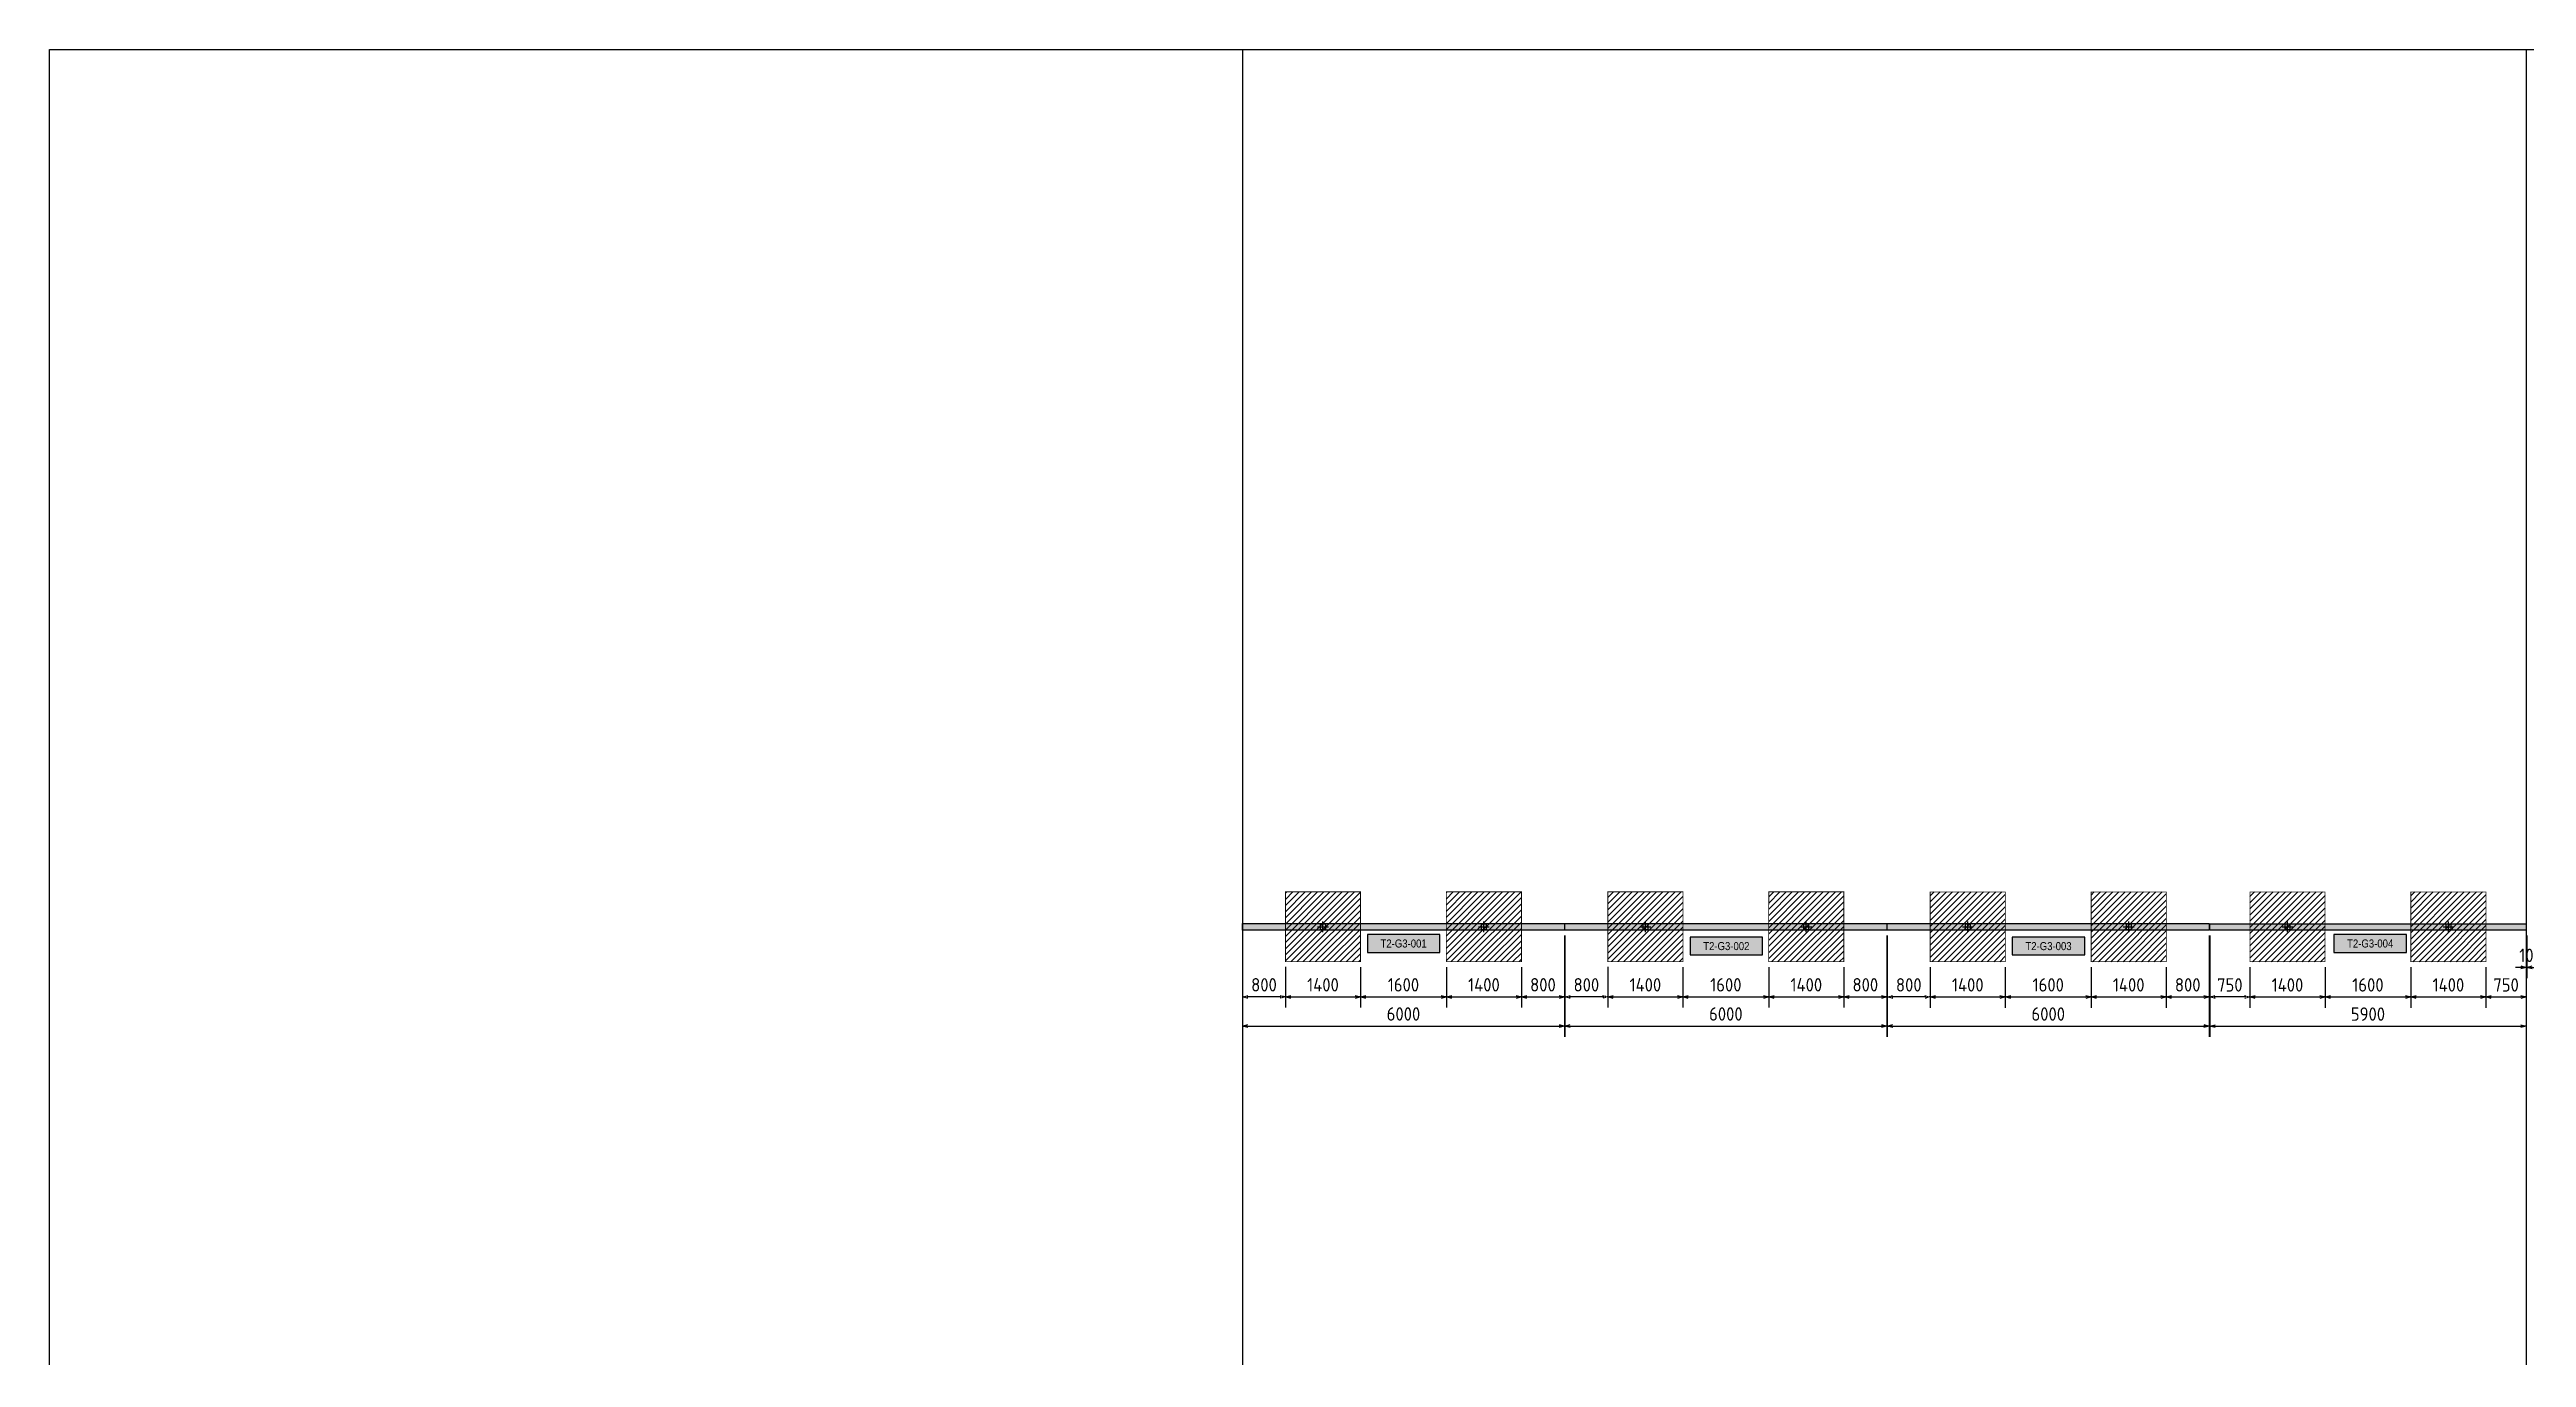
# Model space of a CAD drawing. Header units: centimetres. Extents: x -6122352 to 7132207, y -1694241 to 1947892.
# Drawn here: x 3537686 to 3583861, y 818283 to 842660 of the extents above; entities that cross this region are included whole.
import ezdxf
from ezdxf.enums import TextEntityAlignment as Align

# ---------------------------------------------------------------- set-up
doc = ezdxf.new("R2010")
doc.units = ezdxf.units.CM
doc.header["$MEASUREMENT"] = 0
doc.header["$PDMODE"] = 66
doc.header["$PDSIZE"] = 100
doc.linetypes.add('2. HG-ST XR COL 3A (5V 7V 9V 11V - GF (4M & 5D-E)$0$HIDDEN', pattern=[0.375, 0.25, -0.125])
for name, color, linetype in [('@MI-FOOTINGS', 7, 'Continuous'), ('@MI-TYPE-01', 30, 'Continuous'), ('@MI-TYPE-02', 6, 'Continuous'), ('PANEL-TAGS', 7, 'Continuous')]:
    doc.layers.add(name, color=color, linetype=linetype)
doc.styles.add('PANELTAG_STYLE', font='arial.ttf')
doc.styles.add('Schueco-BEMSTIL', font='isocpeur.ttf', dxfattribs={"width": 0.9})
doc.dimstyles.new('MI- JWC-TXT-2.5 MM', dxfattribs={"dimscale": 1.5, "dimtxt": 2.5, "dimasz": 1, "dimexe": 2, "dimexo": 1, "dimgap": 1, "dimtad": 1, "dimdec": 0, "dimdsep": 46, "dimtxsty": 'Schueco-BEMSTIL', "dimblk": 'OPEN30', "dimcen": 0, "dimdle": 2, "dimclrd": 140, "dimclre": 8, "dimclrt": 40, "dimadec": 0, "dimazin": 2, "dimtfac": 1, "dimtdec": 0, "dimtix": 1, "dimtmove": 2, "dimatfit": 3, "dimldrblk": 'OPEN', "dimfxl": 2, "dimlwd": -1, "dimlwe": -1, "dimarcsym": 0})

# ---------------------------------------------------------------- blocks, each defined once
blk = doc.blocks.new('T2-FOOTING PLAN')
at = {"layer": '@MI-FOOTINGS', "transparency": 33554679}
h = blk.add_hatch(dxfattribs=at)
h.set_pattern_fill('ANSI31', color=8, scale=650)
h.paths.add_polyline_path([(-700, 650), (700, 650), (700, -650), (-700, -650)])
at = {"layer": '@MI-FOOTINGS', "color": 160, "true_color": 0x3340f0, "const_width": 15}
blk.add_lwpolyline([(-700, 650), (700, 650), (700, -650), (-700, -650)], close=True, dxfattribs=at)
at = {"layer": '@MI-FOOTINGS', "color": 30}
blk.add_point((0, 0), dxfattribs=at)
blk = doc.blocks.new('_Open30')
at = {"color": 0, "linetype": 'ByBlock', "lineweight": -2}
for p, q in [((-1, 0.27), (0, 0)), ((0, 0), (-1, -0.27)), ((0, 0), (-1, 0))]:
    blk.add_line(p, q, dxfattribs=at)
blk = doc.blocks.new('*D1677')
at = {"layer": '@MI-TYPE-02', "color": 8, "transparency": 16777216}
for p, q in [((-2200, -688), (-2200, -1446)), ((-800, -689), (-800, -1446))]:
    blk.add_line(p, q, dxfattribs=at)
at = {"layer": '@MI-TYPE-02', "color": 140, "transparency": 16777216}
blk.add_line((-2100, -1246), (-900, -1246), dxfattribs=at)
at = {"layer": 'Defpoints', "color": 0, "transparency": 16777216}
for p in [(-2200, -588), (-800, -589), (-800, -1246)]:
    blk.add_point(p, dxfattribs=at)
at = {"layer": '@MI-TYPE-02', "color": 140, "transparency": 16777216, "xscale": 100, "yscale": 100, "zscale": 100, "rotation": 180}
blk.add_blockref('_Open30', (-2200, -1246), dxfattribs=at)
at = {"layer": '@MI-TYPE-02', "color": 140, "transparency": 16777216, "xscale": 100, "yscale": 100, "zscale": 100}
blk.add_blockref('_Open30', (-800, -1246), dxfattribs=at)
at = {"layer": '@MI-TYPE-02', "color": 40, "transparency": 16777216, "insert": (-1500, -1021), "char_height": 250, "attachment_point": 5, "style": 'Schueco-BEMSTIL'}
blk.add_mtext('1400', dxfattribs=at)
blk = doc.blocks.new('_Open')
at = {"color": 0, "linetype": 'ByBlock', "lineweight": -2}
for p, q in [((-1, 0), (0, 0)), ((-1, 0), (0, 0)), ((0, 0), (-1, 0))]:
    blk.add_line(p, q, dxfattribs=at)
blk = doc.blocks.new('*D1675')
at = {"layer": '@MI-TYPE-02', "color": 8, "transparency": 16777216}
for p, q in [((-800, -689), (-800, -1446)), ((800, -689), (800, -1446))]:
    blk.add_line(p, q, dxfattribs=at)
at = {"layer": '@MI-TYPE-02', "color": 140, "transparency": 16777216}
blk.add_line((-700, -1246), (700, -1246), dxfattribs=at)
at = {"layer": 'Defpoints', "color": 0, "transparency": 16777216}
for p in [(-800, -589), (800, -589), (800, -1246)]:
    blk.add_point(p, dxfattribs=at)
at = {"layer": '@MI-TYPE-02', "color": 140, "transparency": 16777216, "xscale": 100, "yscale": 100, "zscale": 100, "rotation": 180}
blk.add_blockref('_Open30', (-800, -1246), dxfattribs=at)
at = {"layer": '@MI-TYPE-02', "color": 140, "transparency": 16777216, "xscale": 100, "yscale": 100, "zscale": 100}
blk.add_blockref('_Open30', (800, -1246), dxfattribs=at)
at = {"layer": '@MI-TYPE-02', "color": 40, "transparency": 16777216, "insert": (0, -1021), "char_height": 250, "attachment_point": 5, "style": 'Schueco-BEMSTIL'}
blk.add_mtext('1600', dxfattribs=at)
blk = doc.blocks.new('*D1676')
at = {"layer": '@MI-TYPE-02', "color": 8, "transparency": 16777216}
for p, q in [((800, -689), (800, -1446)), ((2200, -689), (2200, -1446))]:
    blk.add_line(p, q, dxfattribs=at)
at = {"layer": '@MI-TYPE-02', "color": 140, "transparency": 16777216}
blk.add_line((900, -1246), (2100, -1246), dxfattribs=at)
at = {"layer": 'Defpoints', "color": 0, "transparency": 16777216}
for p in [(800, -589), (2200, -589), (2200, -1246)]:
    blk.add_point(p, dxfattribs=at)
at = {"layer": '@MI-TYPE-02', "color": 140, "transparency": 16777216, "xscale": 100, "yscale": 100, "zscale": 100, "rotation": 180}
blk.add_blockref('_Open30', (800, -1246), dxfattribs=at)
at = {"layer": '@MI-TYPE-02', "color": 140, "transparency": 16777216, "xscale": 100, "yscale": 100, "zscale": 100}
blk.add_blockref('_Open30', (2200, -1246), dxfattribs=at)
at = {"layer": '@MI-TYPE-02', "color": 40, "transparency": 16777216, "insert": (1500, -1021), "char_height": 250, "attachment_point": 5, "style": 'Schueco-BEMSTIL'}
blk.add_mtext('1400', dxfattribs=at)
blk = doc.blocks.new('*D1673')
at = {"layer": '@MI-TYPE-02', "color": 8, "transparency": 16777216}
for p, q in [((419219, -136783), (419219, -138673)), ((425219, -136783), (425219, -138673))]:
    blk.add_line(p, q, dxfattribs=at)
at = {"layer": '@MI-TYPE-02', "color": 140, "transparency": 16777216}
blk.add_line((419319, -138473), (425119, -138473), dxfattribs=at)
at = {"layer": 'Defpoints', "color": 0, "transparency": 16777216}
for p in [(419219, -136683), (425219, -136683), (425219, -138473)]:
    blk.add_point(p, dxfattribs=at)
at = {"layer": '@MI-TYPE-02', "color": 140, "transparency": 16777216, "xscale": 100, "yscale": 100, "zscale": 100, "rotation": 180}
blk.add_blockref('_Open30', (419219, -138473), dxfattribs=at)
at = {"layer": '@MI-TYPE-02', "color": 140, "transparency": 16777216, "xscale": 100, "yscale": 100, "zscale": 100}
blk.add_blockref('_Open30', (425219, -138473), dxfattribs=at)
at = {"layer": '@MI-TYPE-02', "color": 40, "transparency": 16777216, "insert": (422219, -138248), "char_height": 250, "attachment_point": 5, "style": 'Schueco-BEMSTIL'}
blk.add_mtext('6000', dxfattribs=at)
blk = doc.blocks.new('*D1685')
at = {"layer": '@MI-TYPE-02', "color": 8, "linetype": '2. HG-ST XR COL 3A (5V 7V 9V 11V - GF (4M & 5D-E)$0$HIDDEN', "transparency": 16777216}
blk.add_line((-3000, -100), (-3000, -1446), dxfattribs=at)
at = {"layer": '@MI-TYPE-02', "color": 8, "transparency": 16777216}
blk.add_line((-2200, -688), (-2200, -1446), dxfattribs=at)
at = {"layer": '@MI-TYPE-02', "color": 140, "linetype": '2. HG-ST XR COL 3A (5V 7V 9V 11V - GF (4M & 5D-E)$0$HIDDEN', "transparency": 16777216}
blk.add_line((-2300, -1246), (-2900, -1246), dxfattribs=at)
at = {"layer": 'Defpoints', "color": 0, "linetype": '2. HG-ST XR COL 3A (5V 7V 9V 11V - GF (4M & 5D-E)$0$HIDDEN', "transparency": 16777216}
for p in [(-3000, 0), (-2200, -588), (-3000, -1246)]:
    blk.add_point(p, dxfattribs=at)
at = {"layer": '@MI-TYPE-02', "color": 140, "linetype": '2. HG-ST XR COL 3A (5V 7V 9V 11V - GF (4M & 5D-E)$0$HIDDEN', "transparency": 16777216, "xscale": 100, "yscale": 100, "zscale": 100, "rotation": 180}
blk.add_blockref('_Open30', (-3000, -1246), dxfattribs=at)
at = {"layer": '@MI-TYPE-02', "color": 140, "linetype": '2. HG-ST XR COL 3A (5V 7V 9V 11V - GF (4M & 5D-E)$0$HIDDEN', "transparency": 16777216, "xscale": 100, "yscale": 100, "zscale": 100}
blk.add_blockref('_Open30', (-2200, -1246), dxfattribs=at)
at = {"layer": '@MI-TYPE-02', "color": 40, "linetype": '2. HG-ST XR COL 3A (5V 7V 9V 11V - GF (4M & 5D-E)$0$HIDDEN', "transparency": 16777216, "insert": (-2600, -1021), "char_height": 250, "attachment_point": 5, "style": 'Schueco-BEMSTIL'}
blk.add_mtext('800', dxfattribs=at)
blk = doc.blocks.new('*D1684')
at = {"layer": '@MI-TYPE-02', "color": 8, "transparency": 16777216}
for p, q in [((3000, -100), (3000, -1446)), ((2200, -689), (2200, -1446))]:
    blk.add_line(p, q, dxfattribs=at)
at = {"layer": '@MI-TYPE-02', "color": 140, "transparency": 16777216}
blk.add_line((2300, -1246), (2900, -1246), dxfattribs=at)
at = {"layer": 'Defpoints', "color": 0, "transparency": 16777216}
for p in [(3000, 0), (2200, -589), (3000, -1246)]:
    blk.add_point(p, dxfattribs=at)
at = {"layer": '@MI-TYPE-02', "color": 140, "transparency": 16777216, "xscale": 100, "yscale": 100, "zscale": 100, "rotation": 180}
blk.add_blockref('_Open30', (2200, -1246), dxfattribs=at)
at = {"layer": '@MI-TYPE-02', "color": 140, "transparency": 16777216, "xscale": 100, "yscale": 100, "zscale": 100}
blk.add_blockref('_Open30', (3000, -1246), dxfattribs=at)
at = {"layer": '@MI-TYPE-02', "color": 40, "transparency": 16777216, "insert": (2600, -1021), "char_height": 250, "attachment_point": 5, "style": 'Schueco-BEMSTIL'}
blk.add_mtext('800', dxfattribs=at)
blk = doc.blocks.new('*D2420')
at = {"layer": '@MI-TYPE-02', "color": 8, "transparency": 16777216}
for p, q in [((42280, -109202), (42280, -109960)), ((43680, -109203), (43680, -109960))]:
    blk.add_line(p, q, dxfattribs=at)
at = {"layer": '@MI-TYPE-02', "color": 140, "transparency": 16777216}
blk.add_line((42380, -109760), (43580, -109760), dxfattribs=at)
at = {"layer": 'Defpoints', "color": 0, "transparency": 16777216}
for p in [(42280, -109102), (43680, -109103), (43680, -109760)]:
    blk.add_point(p, dxfattribs=at)
at = {"layer": '@MI-TYPE-02', "color": 140, "transparency": 16777216, "xscale": 100, "yscale": 100, "zscale": 100, "rotation": 180}
blk.add_blockref('_Open30', (42280, -109760), dxfattribs=at)
at = {"layer": '@MI-TYPE-02', "color": 140, "transparency": 16777216, "xscale": 100, "yscale": 100, "zscale": 100}
blk.add_blockref('_Open30', (43680, -109760), dxfattribs=at)
at = {"layer": '@MI-TYPE-02', "color": 40, "transparency": 16777216, "insert": (42980, -109535), "char_height": 250, "attachment_point": 5, "style": 'Schueco-BEMSTIL'}
blk.add_mtext('1400', dxfattribs=at)
blk = doc.blocks.new('*D2421')
at = {"layer": '@MI-TYPE-02', "color": 8, "transparency": 16777216}
for p, q in [((43680, -109203), (43680, -109960)), ((45280, -109203), (45280, -109960))]:
    blk.add_line(p, q, dxfattribs=at)
at = {"layer": '@MI-TYPE-02', "color": 140, "transparency": 16777216}
blk.add_line((43780, -109760), (45180, -109760), dxfattribs=at)
at = {"layer": 'Defpoints', "color": 0, "transparency": 16777216}
for p in [(43680, -109103), (45280, -109103), (45280, -109760)]:
    blk.add_point(p, dxfattribs=at)
at = {"layer": '@MI-TYPE-02', "color": 140, "transparency": 16777216, "xscale": 100, "yscale": 100, "zscale": 100, "rotation": 180}
blk.add_blockref('_Open30', (43680, -109760), dxfattribs=at)
at = {"layer": '@MI-TYPE-02', "color": 140, "transparency": 16777216, "xscale": 100, "yscale": 100, "zscale": 100}
blk.add_blockref('_Open30', (45280, -109760), dxfattribs=at)
at = {"layer": '@MI-TYPE-02', "color": 40, "transparency": 16777216, "insert": (44480, -109535), "char_height": 250, "attachment_point": 5, "style": 'Schueco-BEMSTIL'}
blk.add_mtext('1600', dxfattribs=at)
blk = doc.blocks.new('*D2422')
at = {"layer": '@MI-TYPE-02', "color": 8, "transparency": 16777216}
for p, q in [((45280, -109203), (45280, -109960)), ((46680, -109203), (46680, -109960))]:
    blk.add_line(p, q, dxfattribs=at)
at = {"layer": '@MI-TYPE-02', "color": 140, "transparency": 16777216}
blk.add_line((45380, -109760), (46580, -109760), dxfattribs=at)
at = {"layer": 'Defpoints', "color": 0, "transparency": 16777216}
for p in [(45280, -109103), (46680, -109103), (46680, -109760)]:
    blk.add_point(p, dxfattribs=at)
at = {"layer": '@MI-TYPE-02', "color": 140, "transparency": 16777216, "xscale": 100, "yscale": 100, "zscale": 100, "rotation": 180}
blk.add_blockref('_Open30', (45280, -109760), dxfattribs=at)
at = {"layer": '@MI-TYPE-02', "color": 140, "transparency": 16777216, "xscale": 100, "yscale": 100, "zscale": 100}
blk.add_blockref('_Open30', (46680, -109760), dxfattribs=at)
at = {"layer": '@MI-TYPE-02', "color": 40, "transparency": 16777216, "insert": (45980, -109535), "char_height": 250, "attachment_point": 5, "style": 'Schueco-BEMSTIL'}
blk.add_mtext('1400', dxfattribs=at)
blk = doc.blocks.new('*D2423')
at = {"layer": '@MI-TYPE-02', "color": 8, "transparency": 16777216}
for p, q in [((41530, -108614), (41530, -110504)), ((47430, -108614), (47430, -110504))]:
    blk.add_line(p, q, dxfattribs=at)
at = {"layer": '@MI-TYPE-02', "color": 140, "transparency": 16777216}
blk.add_line((41630, -110304), (47330, -110304), dxfattribs=at)
at = {"layer": 'Defpoints', "color": 0, "transparency": 16777216}
for p in [(41530, -108514), (47430, -108514), (47430, -110304)]:
    blk.add_point(p, dxfattribs=at)
at = {"layer": '@MI-TYPE-02', "color": 140, "transparency": 16777216, "xscale": 100, "yscale": 100, "zscale": 100, "rotation": 180}
blk.add_blockref('_Open30', (41530, -110304), dxfattribs=at)
at = {"layer": '@MI-TYPE-02', "color": 140, "transparency": 16777216, "xscale": 100, "yscale": 100, "zscale": 100}
blk.add_blockref('_Open30', (47430, -110304), dxfattribs=at)
at = {"layer": '@MI-TYPE-02', "color": 40, "transparency": 16777216, "insert": (44480, -110079), "char_height": 250, "attachment_point": 5, "style": 'Schueco-BEMSTIL'}
blk.add_mtext('5900', dxfattribs=at)
blk = doc.blocks.new('*D2424')
at = {"layer": '@MI-TYPE-02', "color": 8, "linetype": '2. HG-ST XR COL 3A (5V 7V 9V 11V - GF (4M & 5D-E)$0$HIDDEN', "transparency": 16777216}
blk.add_line((41530, -108614), (41530, -109960), dxfattribs=at)
at = {"layer": '@MI-TYPE-02', "color": 8, "transparency": 16777216}
blk.add_line((42280, -109202), (42280, -109960), dxfattribs=at)
at = {"layer": '@MI-TYPE-02', "color": 140, "linetype": '2. HG-ST XR COL 3A (5V 7V 9V 11V - GF (4M & 5D-E)$0$HIDDEN', "transparency": 16777216}
blk.add_line((42180, -109760), (41630, -109760), dxfattribs=at)
at = {"layer": 'Defpoints', "color": 0, "linetype": '2. HG-ST XR COL 3A (5V 7V 9V 11V - GF (4M & 5D-E)$0$HIDDEN', "transparency": 16777216}
for p in [(41530, -108514), (42280, -109102), (41530, -109760)]:
    blk.add_point(p, dxfattribs=at)
at = {"layer": '@MI-TYPE-02', "color": 140, "linetype": '2. HG-ST XR COL 3A (5V 7V 9V 11V - GF (4M & 5D-E)$0$HIDDEN', "transparency": 16777216, "xscale": 100, "yscale": 100, "zscale": 100, "rotation": 180}
blk.add_blockref('_Open30', (41530, -109760), dxfattribs=at)
at = {"layer": '@MI-TYPE-02', "color": 140, "linetype": '2. HG-ST XR COL 3A (5V 7V 9V 11V - GF (4M & 5D-E)$0$HIDDEN', "transparency": 16777216, "xscale": 100, "yscale": 100, "zscale": 100}
blk.add_blockref('_Open30', (42280, -109760), dxfattribs=at)
at = {"layer": '@MI-TYPE-02', "color": 40, "linetype": '2. HG-ST XR COL 3A (5V 7V 9V 11V - GF (4M & 5D-E)$0$HIDDEN', "transparency": 16777216, "insert": (41905, -109535), "char_height": 250, "attachment_point": 5, "style": 'Schueco-BEMSTIL'}
blk.add_mtext('750', dxfattribs=at)
blk = doc.blocks.new('*D2425')
at = {"layer": '@MI-TYPE-02', "color": 8, "transparency": 16777216}
for p, q in [((47430, -108614), (47430, -109960)), ((46680, -109203), (46680, -109960))]:
    blk.add_line(p, q, dxfattribs=at)
at = {"layer": '@MI-TYPE-02', "color": 140, "transparency": 16777216}
blk.add_line((46780, -109760), (47330, -109760), dxfattribs=at)
at = {"layer": 'Defpoints', "color": 0, "transparency": 16777216}
for p in [(47430, -108514), (46680, -109103), (47430, -109760)]:
    blk.add_point(p, dxfattribs=at)
at = {"layer": '@MI-TYPE-02', "color": 140, "transparency": 16777216, "xscale": 100, "yscale": 100, "zscale": 100, "rotation": 180}
blk.add_blockref('_Open30', (46680, -109760), dxfattribs=at)
at = {"layer": '@MI-TYPE-02', "color": 140, "transparency": 16777216, "xscale": 100, "yscale": 100, "zscale": 100}
blk.add_blockref('_Open30', (47430, -109760), dxfattribs=at)
at = {"layer": '@MI-TYPE-02', "color": 40, "transparency": 16777216, "insert": (47055, -109535), "char_height": 250, "attachment_point": 5, "style": 'Schueco-BEMSTIL'}
blk.add_mtext('750', dxfattribs=at)
blk = doc.blocks.new('PANELTAG')
at = {"layer": 'PANEL-TAGS', "color": 1}
blk.add_lwpolyline([(-13.5, -3.3), (13.5, -3.3), (13.5, 3.3), (-13.5, 3.3)], close=True, dxfattribs=at)
at = {"layer": 'PANEL-TAGS', "color": 40, "true_color": 0xffd700}
blk.add_solid([(-13.5, -3.3), (13.5, -3.3), (-13.5, 3.3), (13.5, 3.3)], dxfattribs=at)
at = {"layer": 'PANEL-TAGS', "color": 5, "style": 'PANELTAG_STYLE', "width": 0.85}
blk.add_attdef('TAGNO', text='', height=3, dxfattribs=at).set_placement((0, 0), align=Align.MIDDLE)
blk = doc.blocks.new('*D2426')
at = {"layer": '@MI-TYPE-01', "color": 8, "transparency": 16777216}
for p, q in [((47430, -108614), (47430, -109409)), ((47440, -108613), (47440, -109409))]:
    blk.add_line(p, q, dxfattribs=at)
at = {"layer": '@MI-TYPE-01', "color": 140, "transparency": 16777216}
for p, q in [((47330, -109209), (47230, -109209)), ((47430, -109209), (47440, -109209)), ((47540, -109209), (47640, -109209))]:
    blk.add_line(p, q, dxfattribs=at)
at = {"layer": 'Defpoints', "color": 0, "transparency": 16777216}
for p in [(47430, -108514), (47440, -108513), (47440, -109209)]:
    blk.add_point(p, dxfattribs=at)
at = {"layer": '@MI-TYPE-01', "color": 140, "transparency": 16777216, "xscale": 100, "yscale": 100, "zscale": 100}
blk.add_blockref('_Open30', (47430, -109209), dxfattribs=at)
at = {"layer": '@MI-TYPE-01', "color": 140, "transparency": 16777216, "xscale": 100, "yscale": 100, "zscale": 100, "rotation": 180}
blk.add_blockref('_Open30', (47440, -109209), dxfattribs=at)
at = {"layer": '@MI-TYPE-01', "color": 40, "transparency": 16777216, "insert": (47435, -108984), "char_height": 250, "attachment_point": 5, "style": 'Schueco-BEMSTIL'}
blk.add_mtext('10', dxfattribs=at)
blk = doc.blocks.new('6M PANEL-T2')
at = {"layer": '@MI-TYPE-02'}
h = blk.add_hatch(color=256, dxfattribs=at)
h.dxf.hatch_style = 1
h.paths.add_polyline_path([(-3000.4, 120), (2999.5, 120), (3000, 0), (-3000, 0)])
blk.add_lwpolyline([(-3000.4, 120), (2999.5, 120), (3000, 0), (-3000, 0)], close=True, dxfattribs=at)
at = {"layer": '@MI-FOOTINGS', "rotation": 359.9898439714545}
for p in [(-1500.2, 61.5), (1499.8, 61)]:
    blk.add_blockref('T2-FOOTING PLAN', p, dxfattribs=at)
at = {"layer": '@MI-TYPE-02', "color": 0}
dim = blk.add_linear_dim(base=(3000, -1790), p1=(-3000, 0), p2=(3000, 0), dimstyle='MI- JWC-TXT-2.5 MM', dxfattribs=at)
dim.commit()
dim.dimension.update_dxf_attribs({"geometry": '*D1673', "text_midpoint": (0, -1565), "insert": (-422218.9, 136683.5)})
at = {"layer": '@MI-TYPE-02', "color": 94}
dim = blk.add_linear_dim(base=(3000, -1246.1), p1=(2199.7, -589.1), p2=(3000, 0), dimstyle='MI- JWC-TXT-2.5 MM', dxfattribs=at)
dim.commit()
dim.dimension.update_dxf_attribs({"geometry": '*D1684', "text_midpoint": (2599.8, -1021.1)})
at = {"layer": '@MI-TYPE-02', "color": 94, "linetype": '2. HG-ST XR COL 3A (5V 7V 9V 11V - GF (4M & 5D-E)$0$HIDDEN'}
dim = blk.add_linear_dim(base=(-3000, -1246.1), p1=(-2200.3, -588.4), p2=(-3000, 0), dimstyle='MI- JWC-TXT-2.5 MM', dxfattribs=at)
dim.commit()
dim.dimension.update_dxf_attribs({"geometry": '*D1685', "text_midpoint": (-2600.2, -1021.1)})
at = {"layer": '@MI-TYPE-02', "color": 0}
for base, p1, p2, picture, middle in [((-800.3, -1246.1), (-2200.3, -588.4), (-800.3, -588.6), '*D1677', (-1500.3, -1021.1)), ((799.7, -1246.1), (-800.3, -588.6), (799.7, -588.9), '*D1675', (-0.3, -1021.1)), ((2199.7, -1246.1), (799.7, -588.9), (2199.7, -589.1), '*D1676', (1499.7, -1021.1))]:
    dim = blk.add_linear_dim(base=base, p1=p1, p2=p2, dimstyle='MI- JWC-TXT-2.5 MM', dxfattribs=at)
    dim.commit()
    dim.dimension.update_dxf_attribs({"geometry": picture, "text_midpoint": middle})
blk = doc.blocks.new('A$C0fb98823')
at = {"layer": '@MI-TYPE-02'}
h = blk.add_hatch(color=256, dxfattribs=at)
h.dxf.hatch_style = 1
h.paths.add_polyline_path([(18039.3, 58), (23939.2, 58.1), (23939.7, -61.9), (18039.7, -62)])
blk.add_lwpolyline([(18039.3, 58), (23939.2, 58.1), (23939.7, -61.9), (18039.7, -62)], close=True, dxfattribs=at)
at = {"color": 94, "linetype": '2. HG-ST XR COL 3A (5V 7V 9V 11V - GF (4M & 5D-E)$0$HIDDEN'}
for p in [(3009.7, -60), (9019.7, -60), (15029.7, -61)]:
    blk.add_blockref('6M PANEL-T2', p, dxfattribs=at)
at = {"layer": '@MI-FOOTINGS', "rotation": 359.9898439714545}
for p in [(19489.5, -0.5), (22489.5, -1)]:
    blk.add_blockref('T2-FOOTING PLAN', p, dxfattribs=at)
at = {"layer": 'PANEL-TAGS'}
ref = blk.add_blockref('PANELTAG', (3012.1, -310.9), dxfattribs=dict(at, xscale=50, yscale=50, zscale=50))
ref.add_attrib('TAGNO', 'T2-G3-001', dxfattribs={"color": 5, "height": 150, "style": 'PANELTAG_STYLE', "width": 0.85}).set_placement((3012.1, -310.9), align=Align.MIDDLE_CENTER)
ref = blk.add_blockref('PANELTAG', (9028.6, -359), dxfattribs=dict(at, xscale=50, yscale=50, zscale=50))
ref.add_attrib('TAGNO', 'T2-G3-002', dxfattribs={"color": 5, "height": 150, "style": 'PANELTAG_STYLE', "width": 0.85}).set_placement((9028.6, -359), align=Align.MIDDLE_CENTER)
ref = blk.add_blockref('PANELTAG', (15034.7, -359.4), dxfattribs=dict(at, xscale=50, yscale=50, zscale=50))
ref.add_attrib('TAGNO', 'T2-G3-003', dxfattribs={"color": 5, "height": 150, "style": 'PANELTAG_STYLE', "width": 0.85}).set_placement((15034.7, -359.4), align=Align.MIDDLE_CENTER)
ref = blk.add_blockref('PANELTAG', (21031, -310.7), dxfattribs=dict(at, xscale=50, yscale=50, zscale=50))
ref.add_attrib('TAGNO', 'T2-G3-004', dxfattribs={"color": 5, "height": 150, "style": 'PANELTAG_STYLE', "width": 0.85}).set_placement((21031, -310.7), align=Align.MIDDLE_CENTER)
at = {"layer": '@MI-TYPE-01'}
dim = blk.add_linear_dim(base=(23949.7, -757.2), p1=(23939.7, -61.9), p2=(23949.7, -60.7), dimstyle='MI- JWC-TXT-2.5 MM', dxfattribs=at)
dim.commit()
dim.dimension.update_dxf_attribs({"geometry": '*D2426', "text_midpoint": (23944.7, -532.2), "insert": (-23490.3, 108452.1)})
at = {"layer": '@MI-TYPE-02', "color": 0}
for base, p1, p2, picture, middle in [((23939.7, -1851.9), (18039.7, -62), (23939.7, -61.9), '*D2423', (20989.7, -1626.9)), ((20189.4, -1308.1), (18789.4, -650.3), (20189.4, -650.6), '*D2420', (19489.4, -1083.1)), ((21789.4, -1308.1), (20189.4, -650.6), (21789.4, -650.9), '*D2421', (20989.4, -1083.1)), ((23189.4, -1308.1), (21789.4, -650.9), (23189.4, -651.1), '*D2422', (22489.4, -1083.1))]:
    dim = blk.add_linear_dim(base=base, p1=p1, p2=p2, dimstyle='MI- JWC-TXT-2.5 MM', dxfattribs=at)
    dim.commit()
    dim.dimension.update_dxf_attribs({"geometry": picture, "text_midpoint": middle, "insert": (-23490.3, 108452.1)})
at = {"layer": '@MI-TYPE-02', "color": 94, "linetype": '2. HG-ST XR COL 3A (5V 7V 9V 11V - GF (4M & 5D-E)$0$HIDDEN'}
dim = blk.add_linear_dim(base=(18039.7, -1308.1), p1=(18789.4, -650.3), p2=(18039.7, -62), dimstyle='MI- JWC-TXT-2.5 MM', dxfattribs=at)
dim.commit()
dim.dimension.update_dxf_attribs({"geometry": '*D2424', "text_midpoint": (18414.5, -1083.1), "insert": (-23490.3, 108452.1)})
at = {"layer": '@MI-TYPE-02', "color": 94}
dim = blk.add_linear_dim(base=(23939.7, -1308.1), p1=(23189.4, -651.1), p2=(23939.7, -61.9), dimstyle='MI- JWC-TXT-2.5 MM', dxfattribs=at)
dim.commit()
dim.dimension.update_dxf_attribs({"geometry": '*D2425', "text_midpoint": (23564.5, -1083.1), "insert": (-23490.3, 108452.1)})

msp = doc.modelspace()

# ---------------------------------------------------------------- linework, layer by layer
at = {"layer": '@MI-TYPE-01'}
msp.add_lwpolyline([(3537685.79266, 842660.059), (3813087.2727, 842660.059), (3813087.2727, 788302.35164), (3537685.79266, 788302.35164)], close=True, dxfattribs=at)
at = {"layer": 'Defpoints', "color": 8}
for p, q in [((3559926.09277, 842660.059), (3559926.09277, 788302.35164)), ((3583856.03469, 842660.059), (3583856.03469, 788302.35164))]:
    msp.add_line(p, q, dxfattribs=at)

# ---------------------------------------------------------------- block references
at = {"layer": '@MI-TYPE-01'}
msp.add_blockref('A$C0fb98823', (3559916.37816, 826309.49803), dxfattribs=at)

doc.saveas('drawing.dxf')
